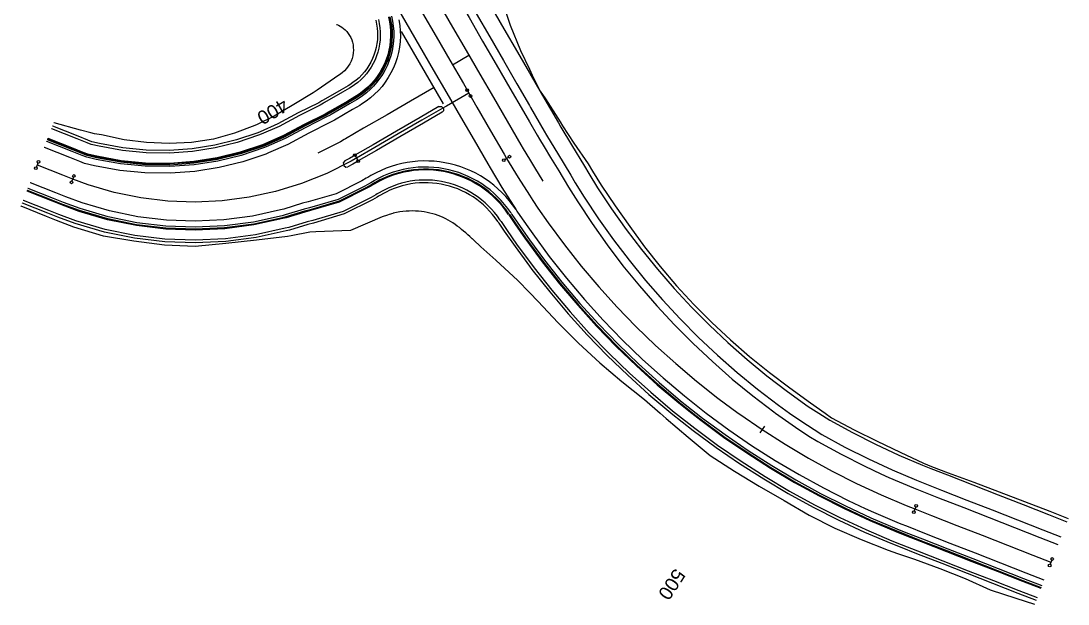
# Model space of a CAD drawing. Extents: x 385979 to 386199, y 802665 to 802910.
# Drawn here: x 386006.5 to 386199.1, y 802664.9 to 802772.1 of the extents above; entities that cross this region are included whole.
import ezdxf
from ezdxf.enums import TextEntityAlignment as Align

# ---------------------------------------------------------------- set-up
doc = ezdxf.new("R2010")
doc.units = 0
doc.layers.get('0').update_dxf_attribs({"linetype": 'CONTINUOUS'})
doc.styles.add('ARIAL', font='ARIAL.FON')

msp = doc.modelspace()

# ---------------------------------------------------------------- linework, layer by layer
at = {"color": 7}
for p, q in [((386084.2318, 802756.8539), (386076.4661, 802770.1526)), ((386085.8499, 802764.0331), (386088.883, 802765.7796))]:
    msp.add_line(p, q, dxfattribs=at)
at = {"color": 3}
for p, q in [((386089.2347, 802758.1932), (386088.4825, 802759.4909)), ((386143.2157, 802697.5965), (386142.3878, 802696.3457))]:
    msp.add_line(p, q, dxfattribs=at)
at = {"color": 1}
for p, q in [((386088.6681, 802759.1707), (386089.0491, 802758.5134)), ((386009.617, 802745.9562), (386009.337, 802745.2498)), ((386068.0239, 802747.2053), (386068.4049, 802746.548)), ((386096.1484, 802747.0225), (386095.491, 802746.6415)), ((386016.1506, 802743.3654), (386015.8706, 802742.6591)), ((386171.0465, 802682.7297), (386170.7695, 802682.0222)), ((386196.0512, 802672.9393), (386195.7742, 802672.2318))]:
    msp.add_line(p, q, dxfattribs=at)
at = {"color": 7, "linetype": 'CONTINUOUS'}
for points in [[(386065.0034, 802800), (386065.29, 802799.5055), (386067.7973, 802795.1796), (386070.3046, 802790.8537), (386072.8119, 802786.5278), (386075.3192, 802782.2019), (386077.8265, 802777.876), (386080.3338, 802773.5501), (386082.8411, 802769.2242), (386085.3484, 802764.8983), (386087.8557, 802760.5724), (386090.363, 802756.2465), (386092.8703, 802751.9206), (386095.3776, 802747.5947), (386095.8197, 802746.832), (386097.9336, 802743.2976), (386100, 802740.0695)], [(386073.0942, 802800), (386073.8535, 802798.6899), (386076.3608, 802794.364), (386078.8681, 802790.0381), (386081.3754, 802785.7122), (386083.8827, 802781.3862), (386086.39, 802777.0603), (386088.8974, 802772.7344), (386091.4047, 802768.4085), (386093.912, 802764.0826), (386096.4193, 802759.7567), (386098.9266, 802755.4308), (386100, 802753.5788)], [(386079.0929, 802800), (386080.8511, 802796.9665), (386083.3584, 802792.6406), (386085.8657, 802788.3147), (386088.373, 802783.9888), (386090.8803, 802779.6629), (386092.7907, 802774.991), (386095.298, 802770.6651), (386097.8053, 802766.3392), (386100, 802762.5526)], [(386093.2445, 802782.189), (386093.2979, 802781.0641), (386094.898, 802776.2125), (386096.4773, 802771.3487), (386098.3352, 802766.6464), (386100, 802763.2218)], [(386081.3561, 802778.766), (386083.3619, 802775.3052), (386085.8692, 802770.9793), (386088.3765, 802766.6534), (386090.8838, 802762.3275), (386093.3911, 802758.0016), (386095.8984, 802753.6757), (386098.4057, 802749.3498), (386098.8478, 802748.5871), (386100, 802746.6606)], [(386074.2467, 802777.0726), (386074.7984, 802776.1209), (386077.3057, 802771.795), (386079.813, 802767.4691), (386082.3203, 802763.1432), (386084.8276, 802758.8173), (386087.3349, 802754.4914), (386089.8422, 802750.1655), (386092.3495, 802745.8396), (386092.7916, 802745.0769), (386094.9547, 802741.46), (386097.5685, 802737.3692)], [(386074.6422, 802772.9564), (386074.8394, 802772.0579), (386074.9762, 802771.1483), (386075.0522, 802770.2316), (386075.067, 802769.3119), (386075.0204, 802768.3933), (386074.9128, 802767.4798), (386074.7445, 802766.5755), (386074.5164, 802765.6844), (386074.2294, 802764.8105), (386073.8848, 802763.9576), (386073.4842, 802763.1296), (386073.0293, 802762.3301), (386072.5221, 802761.5627), (386071.965, 802760.8308), (386071.3604, 802760.1377), (386070.7109, 802759.4863), (386070.0194, 802758.8797), (386069.2891, 802758.3205), (386068.5232, 802757.8111), (386068.1778, 802757.6045), (386066.8914, 802756.859), (386063.5532, 802754.9242), (386063.344, 802754.8036), (386062.7137, 802754.4482), (386058.8773, 802752.5262), (386055.0567, 802750.4707), (386051.5711, 802748.9394), (386051.1015, 802748.7562), (386046.9773, 802747.3681), (386042.7115, 802746.3227), (386038.3329, 802745.634), (386033.8713, 802745.3134), (386029.358, 802745.37), (386024.8252, 802745.8102), (386020.3056, 802746.6376), (386018.5876, 802747.0536), (386017.7366, 802747.3838), (386015.9105, 802748.108), (386011.2626, 802749.951), (386011.2094, 802749.9721)], [(386074.1674, 802772.8354), (386074.3575, 802771.9689), (386074.4895, 802771.0916), (386074.5628, 802770.2075), (386074.577, 802769.3204), (386074.5321, 802768.4344), (386074.4283, 802767.5533), (386074.266, 802766.6811), (386074.046, 802765.8217), (386073.7692, 802764.9788), (386073.4368, 802764.1562), (386073.0504, 802763.3576), (386072.6117, 802762.5865), (386072.1226, 802761.8464), (386071.5852, 802761.1405), (386071.002, 802760.4719), (386070.3756, 802759.8437), (386069.7087, 802759.2586), (386069.0043, 802758.7192), (386068.2655, 802758.2279), (386067.9275, 802758.0258), (386066.6457, 802757.283), (386063.3084, 802755.3486), (386063.1003, 802755.2287), (386062.4761, 802754.8767), (386058.6515, 802752.9611), (386054.843, 802750.9116), (386051.3908, 802749.395), (386050.9257, 802749.2136), (386046.8406, 802747.8387), (386042.615, 802746.8031), (386038.2771, 802746.1208), (386033.8567, 802745.8032), (386029.3847, 802745.8593), (386024.8929, 802746.2955), (386020.4134, 802747.1155), (386018.7441, 802747.5179), (386017.915, 802747.8402), (386016.0911, 802748.5635), (386011.4432, 802750.4065), (386011.3901, 802750.4276)], [(386074.0608, 802772.8083), (386074.2494, 802771.9489), (386074.3803, 802771.0789), (386074.453, 802770.202), (386074.4671, 802769.3223), (386074.4225, 802768.4436), (386074.3196, 802767.5698), (386074.1586, 802766.7048), (386073.9404, 802765.8525), (386073.6659, 802765.0166), (386073.3363, 802764.2008), (386072.9531, 802763.4088), (386072.518, 802762.6441), (386072.0329, 802761.91), (386071.5, 802761.21), (386070.9216, 802760.5469), (386070.3004, 802759.9239), (386069.639, 802759.3436), (386068.9404, 802758.8087), (386068.2077, 802758.3215), (386067.8713, 802758.1203), (386066.5906, 802757.3781), (386063.2534, 802755.4439), (386063.0456, 802755.3241), (386062.4227, 802754.9729), (386058.6008, 802753.0587), (386054.795, 802751.0106), (386051.3504, 802749.4973), (386050.8862, 802749.3163), (386046.8099, 802747.9443), (386042.5933, 802746.911), (386038.2646, 802746.2301), (386033.8534, 802745.9131), (386029.3907, 802745.9691), (386024.9082, 802746.4045), (386020.4377, 802747.2229), (386018.7793, 802747.6222), (386017.955, 802747.9427), (386016.1317, 802748.6657), (386011.4837, 802750.5087), (386011.4306, 802750.5298)], [(386076.0194, 802772.2759), (386076.1682, 802771.2873), (386076.2508, 802770.2909), (386076.2668, 802769.2912), (386076.2162, 802768.2926), (386076.0992, 802767.2997), (386075.9163, 802766.3168), (386075.6683, 802765.3482), (386075.3564, 802764.3983), (386074.9818, 802763.4713), (386074.5464, 802762.5713), (386074.0519, 802761.7023), (386073.5007, 802760.8681), (386072.8951, 802760.0726), (386072.2379, 802759.3191), (386071.5319, 802758.6112), (386070.7803, 802757.9518), (386069.9865, 802757.3439), (386069.154, 802756.7903), (386068.7909, 802756.573), (386067.4932, 802755.8208), (386064.1526, 802753.8846), (386063.9409, 802753.7625), (386063.2957, 802753.3987), (386059.4303, 802751.4613), (386055.5801, 802749.3908), (386052.0126, 802747.8235), (386051.532, 802747.6361), (386047.312, 802746.2158), (386042.948, 802745.1463), (386038.4694, 802744.4417), (386033.907, 802744.1139), (386029.2927, 802744.1718), (386024.6592, 802744.6217), (386020.0402, 802745.4673), (386018.2042, 802745.9165), (386017.3007, 802746.2658), (386015.4682, 802746.9925), (386010.8202, 802748.8355), (386010.7671, 802748.8566)], [(386071.7447, 802772.2185), (386071.8991, 802771.5147), (386072.0063, 802770.8022), (386072.0659, 802770.0841), (386072.0774, 802769.3637), (386072.0409, 802768.6441), (386071.9566, 802767.9285), (386071.8248, 802767.2201), (386071.6461, 802766.5221), (386071.4213, 802765.8375), (386071.1514, 802765.1695), (386070.8376, 802764.5208), (386070.4812, 802763.8946), (386070.084, 802763.2935), (386069.6475, 802762.7201), (386069.1739, 802762.1772), (386068.6651, 802761.6669), (386068.1235, 802761.1917), (386067.5514, 802760.7537), (386066.9511, 802760.3545), (386066.6504, 802760.175), (386065.3921, 802759.446), (386062.0595, 802757.5143), (386061.8569, 802757.3975), (386061.2635, 802757.063), (386057.4994, 802755.1798), (386053.753, 802753.1615), (386050.4711, 802751.7197), (386050.0288, 802751.5472), (386046.1432, 802750.2395), (386042.1223, 802749.2541), (386037.9925, 802748.6045), (386033.7823, 802748.3021), (386029.5209, 802748.3556), (386025.2387, 802748.7715), (386020.9636, 802749.5543), (386019.5425, 802749.887), (386018.8249, 802750.1688), (386017.0126, 802750.8874), (386012.3647, 802752.7305), (386012.3116, 802752.7515)], [(386064.5499, 802771.4523), (386064.5915, 802771.4356), (386064.8958, 802771.2998), (386065.2055, 802771.1353), (386065.5177, 802770.94), (386065.8273, 802770.7115), (386066.1298, 802770.4488), (386066.4203, 802770.1511), (386066.6941, 802769.8187), (386066.946, 802769.4525), (386067.1608, 802769.0548), (386067.33, 802768.6307), (386067.465, 802768.1827), (386067.562, 802767.7141), (386067.6179, 802767.2286), (386067.6298, 802766.7307), (386067.5954, 802766.2251), (386067.5131, 802765.7169), (386067.3817, 802765.2117), (386067.2006, 802764.715), (386066.97, 802764.2329), (386066.6909, 802763.7713), (386066.3649, 802763.3364), (386065.9943, 802762.9341), (386065.5807, 802762.5692), (386065.3347, 802762.3914), (386064.1478, 802761.5934), (386060.9888, 802759.371), (386060.8012, 802759.2389), (386060.2635, 802758.8655), (386056.6953, 802756.7284), (386053.0571, 802754.5998), (386049.938, 802753.0672), (386049.5161, 802752.8814), (386045.7936, 802751.4429), (386041.8951, 802750.384), (386037.8613, 802749.7497), (386033.7446, 802749.5675), (386029.5965, 802749.7413), (386025.4468, 802750.262), (386021.3144, 802751.1401), (386020.0343, 802751.3498), (386019.362, 802751.5332), (386017.4703, 802752.0415), (386012.6091, 802753.3468), (386012.5535, 802753.3617)], [(386100, 802763.2218), (386100.5271, 802762.1376), (386101.96, 802759.171), (386102.9318, 802757.7523), (386105.6292, 802753.5365), (386106.0951, 802752.7876), (386108.1965, 802749.6287), (386110.781, 802745.8264), (386111.591, 802744.5054), (386113.2247, 802741.9279), (386115.7916, 802738.1006), (386118.4411, 802734.3163), (386121.1825, 802730.5818), (386124.0592, 802726.9376), (386127.0692, 802723.3899), (386130.2375, 802719.9742), (386133.5373, 802716.6754), (386136.9627, 802713.4973), (386140.495, 802710.427), (386144.1388, 802707.4789), (386147.8823, 802704.6463), (386151.7114, 802701.9154), (386154.3665, 802700)], [(386100, 802762.5526), (386100.3126, 802762.0133), (386102.8199, 802757.6874), (386105.3272, 802753.3615), (386105.7693, 802752.5988), (386107.7211, 802749.3354), (386110.1266, 802745.392), (386110.9253, 802744.0525), (386112.5421, 802741.4411), (386115.0928, 802737.5663), (386117.7763, 802733.7721), (386120.5903, 802730.063), (386123.5319, 802726.4436), (386126.5982, 802722.9183), (386129.7864, 802719.4914), (386133.0931, 802716.167), (386136.5152, 802712.9493), (386140.0492, 802709.8422), (386143.6914, 802706.8497), (386147.4383, 802703.9756), (386151.2858, 802701.2234), (386153.2097, 802700)], [(386082.4767, 802759.882), (386078.1508, 802757.3747), (386073.8249, 802754.8674), (386069.499, 802752.3601), (386066.1584, 802750.4239), (386065.9304, 802750.2924), (386065.2354, 802749.9006), (386061.0722, 802747.8138)], [(386088.8586, 802758.8421), (386084.7268, 802756.4472), (386084.5327, 802756.3348), (386080.2068, 802753.8274), (386075.8809, 802751.3201), (386071.555, 802748.8128), (386068.2144, 802746.8766), (386067.9696, 802746.7355), (386067.2237, 802746.3149), (386062.7551, 802744.0751), (386058.1156, 802742.215), (386053.8996, 802740.8978), (386053.3373, 802740.7475), (386048.4534, 802739.6828), (386043.4979, 802739.0284), (386038.5051, 802738.7887), (386033.5097, 802738.9654), (386028.5463, 802739.5573), (386023.6494, 802740.5603), (386018.853, 802741.9674), (386016.0106, 802743.0123), (386014.1781, 802743.7389), (386009.5301, 802745.5819), (386009.477, 802745.603)], [(386083.3667, 802756.3524), (386079.9059, 802754.3466), (386075.58, 802751.8393), (386071.2541, 802749.332), (386067.9136, 802747.3958), (386067.6712, 802747.2561), (386066.9328, 802746.8397), (386066.063, 802746.3668)], [(386083.9684, 802755.3142), (386080.5077, 802753.3083), (386076.1818, 802750.801), (386071.8559, 802748.2937), (386068.5153, 802746.3575), (386068.2681, 802746.215), (386067.5147, 802745.7902), (386066.6274, 802745.3078)], [(386083.3671, 802756.3515), (386083.8522, 802756.3753), (386084.196, 802756.0323), (386084.1733, 802755.5472), (386083.9678, 802755.3151)], [(386100, 802753.5788), (386101.4339, 802751.1049), (386101.8759, 802750.3422), (386102.7048, 802748.9336), (386103.8912, 802746.9728), (386105.417, 802744.5538), (386106.0239, 802743.5119), (386106.3776, 802742.9031), (386107.2044, 802741.5216), (386108.8781, 802738.8286), (386111.5179, 802734.8331), (386114.2945, 802730.9213), (386117.2054, 802727.0978), (386120.2477, 802723.3672), (386123.4184, 802719.7342), (386126.7144, 802716.203), (386130.1325, 802712.7781), (386133.6692, 802709.4636), (386137.3209, 802706.2636), (386141.0839, 802703.1822), (386144.9544, 802700.2232), (386145.2675, 802700)], [(386097.556, 802737.3881), (386097.4946, 802737.4804), (386096.9179, 802738.2973), (386096.3011, 802739.0842), (386095.6457, 802739.8394), (386094.9534, 802740.5609), (386094.2259, 802741.2468), (386093.465, 802741.8956), (386092.6727, 802742.5055), (386091.8509, 802743.0751), (386091.0016, 802743.6028), (386090.127, 802744.0875), (386089.2293, 802744.5278), (386088.3107, 802744.9227), (386087.3735, 802745.2713), (386086.4201, 802745.5725), (386085.4528, 802745.8257), (386084.474, 802746.0303), (386083.4863, 802746.1856), (386082.492, 802746.2915), (386081.4937, 802746.3475), (386080.4938, 802746.3535), (386079.4948, 802746.3095), (386078.4994, 802746.2157), (386077.5098, 802746.0722), (386076.5287, 802745.8795), (386075.5584, 802745.638), (386074.6014, 802745.3483), (386073.6601, 802745.0111), (386072.7368, 802744.6272), (386071.8338, 802744.1978), (386070.9534, 802743.7237), (386070.864, 802743.6723), (386070.2704, 802743.3294), (386070.0089, 802743.1786), (386069.212, 802742.7293), (386064.438, 802740.3364), (386059.3149, 802738.8206), (386058.2808, 802738.5706), (386054.8197, 802737.5209), (386054.2245, 802737.3618), (386049.0558, 802736.235), (386043.8112, 802735.5424), (386038.5272, 802735.2887), (386033.2403, 802735.4758), (386027.9874, 802736.1022), (386022.8049, 802737.1637), (386017.7287, 802738.6529), (386014.7205, 802739.7587), (386012.888, 802740.4854), (386008.24, 802742.3284), (386008.1869, 802742.3494)], [(386066.063, 802746.3668), (386065.7635, 802745.9845), (386065.8451, 802745.5057), (386066.2544, 802745.2442), (386066.6274, 802745.3078)], [(386100, 802746.6606), (386100.9124, 802745.1352), (386102.4755, 802742.657)], [(386096.1797, 802736.478), (386096.1233, 802736.5628), (386095.5942, 802737.3122), (386095.0283, 802738.0343), (386094.427, 802738.7271), (386093.7918, 802739.3891), (386093.1243, 802740.0184), (386092.4262, 802740.6137), (386091.6992, 802741.1733), (386090.9452, 802741.6958), (386090.166, 802742.18), (386089.3636, 802742.6247), (386088.5399, 802743.0287), (386087.6971, 802743.3911), (386086.8372, 802743.7108), (386085.9624, 802743.9872), (386085.0749, 802744.2195), (386084.1769, 802744.4072), (386083.2707, 802744.5498), (386082.3584, 802744.6469), (386081.4425, 802744.6983), (386080.5251, 802744.7038), (386079.6086, 802744.6635), (386078.6952, 802744.5774), (386077.7873, 802744.4457), (386076.8871, 802744.2689), (386075.9969, 802744.0473), (386075.1188, 802743.7815), (386074.2551, 802743.4721), (386073.408, 802743.12), (386072.5795, 802742.7259), (386071.7718, 802742.2909), (386071.6865, 802742.2419), (386071.0949, 802741.9001), (386070.8296, 802741.7472), (386070.0122, 802741.2863), (386065.0442, 802738.8018), (386059.7159, 802737.2201), (386058.6893, 802736.972), (386055.2535, 802735.9289), (386054.6428, 802735.7657), (386049.3398, 802734.6097), (386043.9589, 802733.899), (386038.5376, 802733.6388), (386033.1134, 802733.8307), (386027.7239, 802734.4734), (386022.4067, 802735.5625), (386017.1986, 802737.0904), (386014.1271, 802738.2191), (386012.2798, 802738.9515), (386007.6318, 802740.7946), (386007.5787, 802740.8156)], [(386096.3006, 802736.558), (386096.2438, 802736.6434), (386095.7105, 802737.3988), (386095.1401, 802738.1265), (386094.5341, 802738.8249), (386093.8939, 802739.492), (386093.2211, 802740.1264), (386092.5175, 802740.7263), (386091.7848, 802741.2903), (386091.0248, 802741.817), (386090.2394, 802742.3051), (386089.4307, 802742.7533), (386088.6005, 802743.1605), (386087.751, 802743.5257), (386086.8844, 802743.848), (386086.0027, 802744.1265), (386085.1081, 802744.3607), (386084.203, 802744.5499), (386083.2896, 802744.6935), (386082.3702, 802744.7914), (386081.447, 802744.8432), (386080.5223, 802744.8488), (386079.5986, 802744.8081), (386078.678, 802744.7213), (386077.7629, 802744.5887), (386076.8556, 802744.4105), (386075.9583, 802744.1871), (386075.0733, 802743.9192), (386074.2028, 802743.6073), (386073.349, 802743.2524), (386072.514, 802742.8552), (386071.6999, 802742.4168), (386071.6142, 802742.3676), (386071.0224, 802742.0257), (386070.7575, 802741.873), (386069.9419, 802741.4131), (386064.9909, 802738.9366), (386059.6807, 802737.3607), (386058.6534, 802737.1125), (386055.2153, 802736.0688), (386054.6061, 802735.906), (386049.3148, 802734.7525), (386043.9459, 802734.0435), (386038.5366, 802733.7838), (386033.1245, 802733.9752), (386027.7471, 802734.6165), (386022.4417, 802735.7032), (386017.2452, 802737.2277), (386014.1792, 802738.3544), (386012.3332, 802739.0863), (386007.6853, 802740.9294), (386007.6321, 802740.9504)], [(386096.6218, 802736.7704), (386096.5638, 802736.8575), (386096.0194, 802737.6286), (386095.4371, 802738.3715), (386094.8184, 802739.0844), (386094.1649, 802739.7655), (386093.4781, 802740.413), (386092.7599, 802741.0254), (386092.0119, 802741.6012), (386091.2361, 802742.1388), (386090.4344, 802742.6371), (386089.6088, 802743.0946), (386088.7613, 802743.5103), (386087.8942, 802743.8831), (386087.0095, 802744.2121), (386086.1094, 802744.4964), (386085.1963, 802744.7355), (386084.2724, 802744.9286), (386083.3399, 802745.0752), (386082.4013, 802745.1751), (386081.4589, 802745.228), (386080.515, 802745.2337), (386079.572, 802745.1922), (386078.6323, 802745.1036), (386077.6982, 802744.9682), (386076.772, 802744.7863), (386075.856, 802744.5582), (386074.9526, 802744.2847), (386074.064, 802743.9664), (386073.1924, 802743.6041), (386072.34, 802743.1987), (386071.5089, 802742.7512), (386071.4223, 802742.7014), (386070.83, 802742.3592), (386070.566, 802742.207), (386069.7552, 802741.7498), (386064.8495, 802739.2947), (386059.5871, 802737.7342), (386058.5581, 802737.4855), (386055.1141, 802736.4403), (386054.5085, 802736.2784), (386049.2486, 802735.1318), (386043.9115, 802734.4269), (386038.5342, 802734.1688), (386033.1541, 802734.3591), (386027.8086, 802734.9966), (386022.5346, 802736.0768), (386017.3689, 802737.5923), (386014.3177, 802738.7137), (386012.4751, 802739.4442), (386007.8272, 802741.2872), (386007.7741, 802741.3083)], [(386094.2194, 802735.1819), (386094.1703, 802735.2558), (386093.7089, 802735.9092), (386093.2155, 802736.5388), (386092.6912, 802737.1429), (386092.1373, 802737.7201), (386091.5554, 802738.2689), (386090.9467, 802738.7879), (386090.3128, 802739.2758), (386089.6553, 802739.7315), (386088.9759, 802740.1537), (386088.2762, 802740.5414), (386087.5581, 802740.8937), (386086.8232, 802741.2096), (386086.0734, 802741.4884), (386085.3107, 802741.7294), (386084.5368, 802741.932), (386083.7538, 802742.0956), (386082.9636, 802742.2199), (386082.1682, 802742.3046), (386081.3696, 802742.3494), (386080.5697, 802742.3542), (386079.7705, 802742.319), (386078.9741, 802742.244), (386078.1825, 802742.1292), (386077.3976, 802741.975), (386076.6213, 802741.7818), (386075.8557, 802741.55), (386075.1027, 802741.2803), (386074.364, 802740.9732), (386073.6417, 802740.6296), (386072.9373, 802740.2503), (386072.858, 802740.2048), (386072.269, 802739.8645), (386071.9984, 802739.7085), (386071.1517, 802739.2311), (386065.9075, 802736.6161), (386060.2867, 802734.9404), (386059.2712, 802734.6952), (386055.8716, 802733.6617), (386055.2386, 802733.4925), (386049.7442, 802732.2947), (386044.1693, 802731.5585), (386038.5524, 802731.2888), (386032.9325, 802731.4876), (386027.3487, 802732.1535), (386021.8397, 802733.2819), (386016.4437, 802734.8649), (386013.2819, 802736.0264), (386011.4136, 802736.767), (386006.7656, 802738.61), (386006.7125, 802738.6311)], [(386100, 802740.0695), (386100.6291, 802739.0867), (386101.5688, 802737.6883), (386103.4635, 802734.968), (386106.4336, 802730.946), (386109.536, 802727.0252), (386112.7674, 802723.21), (386116.1242, 802719.5047), (386119.6026, 802715.9132), (386123.1988, 802712.4397), (386126.9087, 802709.0879), (386130.7282, 802705.8617), (386134.6532, 802702.7645), (386138.4075, 802700)], [(386089.4686, 802732.0406), (386089.4282, 802732.0823), (386089.0585, 802732.4485), (386088.6799, 802732.7972), (386088.2929, 802733.1288), (386087.9093, 802733.455), (386087.5308, 802733.781), (386087.1419, 802734.0927), (386086.7472, 802734.396), (386086.3465, 802734.6924), (386085.9338, 802734.9738), (386085.5093, 802735.2399), (386085.0733, 802735.4904), (386084.626, 802735.7249), (386084.1676, 802735.9431), (386083.6985, 802736.1446), (386083.2188, 802736.3289), (386082.7289, 802736.4957), (386082.2289, 802736.6445), (386081.7192, 802736.7747), (386081.2, 802736.8858), (386080.6717, 802736.9773), (386080.1346, 802737.0485), (386079.5889, 802737.1009), (386079.0327, 802737.1453), (386078.4681, 802737.1647), (386077.8989, 802737.147), (386077.3218, 802737.1106), (386076.7362, 802737.0559), (386076.1448, 802736.9745), (386075.5489, 802736.8655), (386074.9488, 802736.7278), (386074.8712, 802736.7046), (386074.2131, 802736.4941), (386073.8994, 802736.393), (386072.9004, 802736.0769), (386067.1011, 802733.5943), (386060.6961, 802733.3023), (386059.6339, 802733.2756), (386056.1587, 802732.6099), (386055.5006, 802732.4928), (386049.8351, 802731.7747), (386044.2006, 802731.2104), (386038.5566, 802730.6132), (386032.8856, 802730.8803), (386027.2657, 802731.6406), (386021.6451, 802732.4994), (386016.2096, 802734.175), (386013.0451, 802735.4121), (386011.1776, 802736.1716), (386006.5456, 802738.0552), (386006.4926, 802738.0767)], [(386096.1923, 802736.459), (386096.3385, 802736.2383), (386097.3105, 802734.7919), (386099.2702, 802731.9781), (386100, 802730.9899)], [(386096.3132, 802736.539), (386096.4593, 802736.3185), (386097.4304, 802734.8734), (386099.3883, 802732.0623), (386100, 802731.234)], [(386096.6343, 802736.7514), (386096.7801, 802736.5314), (386097.7488, 802735.09), (386099.7018, 802732.2858), (386100, 802731.882)], [(386097.556, 802737.3881), (386097.7132, 802737.1509), (386098.6748, 802735.7199), (386100, 802733.8172)], [(386094.2193, 802735.1818), (386094.2322, 802735.1625), (386094.3807, 802734.9385), (386095.3674, 802733.4702), (386097.3568, 802730.6138), (386100, 802727.0345)], [(386089.502, 802732.0728), (386089.6914, 802731.8253), (386091.0864, 802730.5583), (386093.8573, 802728.1186), (386097.8803, 802724.4067), (386100, 802722.1926)], [(386100, 802733.8172), (386100.6137, 802732.936), (386103.6531, 802728.8202), (386106.8279, 802724.808), (386110.1348, 802720.9037), (386113.5699, 802717.1119), (386117.1294, 802713.4367), (386120.8095, 802709.8821), (386124.606, 802706.4521), (386128.5146, 802703.1506), (386132.5073, 802700)], [(386100, 802731.882), (386102.7633, 802728.1399), (386105.9614, 802724.0984), (386109.2923, 802720.1657), (386112.7525, 802716.3462), (386116.338, 802712.6442), (386120.0449, 802709.0637), (386123.8691, 802705.6087), (386127.8063, 802702.2831), (386130.6996, 802700)], [(386100, 802731.234), (386102.4575, 802727.9061), (386105.6635, 802723.8545), (386109.0027, 802719.912), (386112.4715, 802716.083), (386116.0659, 802712.3718), (386119.7821, 802708.7823), (386123.6158, 802705.3187), (386127.5628, 802701.9849), (386130.0781, 802700)], [(386100, 802730.9899), (386102.3423, 802727.818), (386105.5513, 802723.7627), (386108.8936, 802719.8165), (386112.3657, 802715.9839), (386115.9635, 802712.2692), (386119.6831, 802708.6764), (386123.5204, 802705.2095), (386127.4711, 802701.8725), (386129.8441, 802700)], [(386100, 802727.0345), (386100.4754, 802726.3907), (386103.733, 802722.2739), (386107.126, 802718.268), (386110.6506, 802714.3773), (386114.3029, 802710.6063), (386118.0789, 802706.9591), (386121.9743, 802703.4398), (386125.9848, 802700.0522), (386126.051, 802700)], [(386100, 802722.1926), (386101.5967, 802720.5248), (386105.2514, 802716.6258), (386109.0309, 802712.8601), (386112.958, 802709.2596), (386117.0227, 802705.8286), (386121.16, 802702.5077), (386124.0246, 802700)], [(386124.0246, 802700), (386125.1429, 802699.0211), (386129.1741, 802695.5778), (386133.2553, 802692.1711), (386137.7405, 802689.325), (386142.2522, 802686.535), (386146.8775, 802683.9424), (386151.4517, 802681.2583), (386156.1813, 802678.8578), (386161.0391, 802676.7296), (386165.9838, 802674.8213), (386167.7046, 802674.1946), (386170.8118, 802673.1585), (386175.5004, 802671.4191), (386180.1432, 802669.5629), (386184.7172, 802667.5309), (386189.4847, 802665.9933), (386192.8984, 802664.8872)], [(386126.051, 802700), (386130.106, 802696.8002), (386134.3333, 802693.6874), (386138.662, 802690.7171), (386143.0873, 802687.8928), (386147.6042, 802685.2175), (386152.2078, 802682.6942), (386156.893, 802680.3258), (386161.6544, 802678.1148), (386166.4869, 802676.0638), (386168.1735, 802675.3922), (386171.2194, 802674.1996), (386175.8753, 802672.3766), (386180.5311, 802670.5537), (386185.1869, 802668.7307), (386189.8428, 802666.9077), (386193.1782, 802665.6018)], [(386129.8441, 802700), (386131.5308, 802698.669), (386135.695, 802695.6026), (386139.9591, 802692.6767), (386144.3184, 802689.8945), (386148.7679, 802687.2591), (386153.3028, 802684.7735), (386157.9181, 802682.4404), (386162.6085, 802680.2625), (386167.3689, 802678.242), (386169.0303, 802677.5804), (386172.0762, 802676.3878), (386176.732, 802674.5649), (386181.3879, 802672.7419), (386186.0437, 802670.9189), (386190.6996, 802669.096), (386194.035, 802667.79)], [(386130.0781, 802700), (386131.6187, 802698.7844), (386135.779, 802695.7208), (386140.0392, 802692.7976), (386144.3943, 802690.018), (386148.8397, 802687.3851), (386153.3704, 802684.9018), (386157.9813, 802682.5709), (386162.6674, 802680.395), (386167.4233, 802678.3764), (386169.0832, 802677.7154), (386172.1291, 802676.5228), (386176.7849, 802674.6999), (386181.4408, 802672.8769), (386186.0966, 802671.054), (386190.7524, 802669.231), (386194.0879, 802667.925)], [(386130.6996, 802700), (386131.8521, 802699.0905), (386136.0021, 802696.0346), (386140.2517, 802693.1187), (386144.596, 802690.346), (386149.0304, 802687.7196), (386153.5498, 802685.2425), (386158.1493, 802682.9174), (386162.8237, 802680.7468), (386167.5678, 802678.7333), (386169.2236, 802678.0739), (386172.2694, 802676.8813), (386176.9253, 802675.0584), (386181.5811, 802673.2354), (386186.237, 802671.4125), (386190.8928, 802669.5895), (386194.2282, 802668.2835)], [(386132.5073, 802700), (386132.5312, 802699.9812), (386136.6511, 802696.9474), (386140.8699, 802694.0526), (386145.1828, 802691.3), (386149.585, 802688.6926), (386154.0717, 802686.2335), (386158.6378, 802683.9252), (386161.7372, 802682.4652), (386163.2784, 802681.7704), (386167.9881, 802679.7714), (386169.6319, 802679.1168), (386172.6778, 802677.9242), (386177.3336, 802676.1013), (386181.9895, 802674.2783), (386186.6453, 802672.4554), (386191.3011, 802670.6324), (386194.6366, 802669.3264)], [(386138.4075, 802700), (386138.6792, 802699.7999), (386142.8018, 802696.9711), (386147.0163, 802694.2813), (386151.3182, 802691.7334), (386155.7025, 802689.3303), (386160.1646, 802687.0746), (386164.6993, 802684.9689), (386169.3017, 802683.0156), (386170.908, 802682.3759), (386173.9539, 802681.1833), (386178.6097, 802679.3604), (386183.2655, 802677.5374), (386187.9214, 802675.7145), (386192.5772, 802673.8915), (386195.9127, 802672.5855)], [(386145.2675, 802700), (386148.9284, 802697.3903), (386151.3608, 802695.7527), (386153.0513, 802694.7741), (386157.3334, 802692.4271), (386161.6913, 802690.2241), (386164.6494, 802688.8307), (386166.1202, 802688.1675), (386170.6152, 802686.2597), (386170.6288, 802686.2542), (386172.1841, 802685.635), (386175.2299, 802684.4424), (386179.8858, 802682.6195), (386184.5416, 802680.7965), (386189.1974, 802678.9735), (386193.8533, 802677.1506), (386197.1887, 802675.8446)], [(386153.2097, 802700), (386155.2797, 802698.6837), (386159.4302, 802696.4087), (386163.6543, 802694.2734), (386167.9472, 802692.28), (386172.3041, 802690.4308), (386173.8247, 802689.8253), (386176.8706, 802688.6327), (386181.5264, 802686.8097), (386186.1823, 802684.9868), (386190.8381, 802683.1638), (386195.4939, 802681.3408), (386198.8294, 802680.0349)], [(386154.3665, 802700), (386155.5453, 802699.1496), (386159.7026, 802696.926), (386163.9375, 802694.8577), (386168.1816, 802692.8077), (386172.4611, 802690.8185), (386173.9741, 802690.2067), (386177.03, 802689.0398), (386181.7121, 802687.2839), (386186.394, 802685.5274), (386191.0695, 802683.7547), (386195.7326, 802681.9503), (386199.064, 802680.6342)]]:
    msp.add_lwpolyline(points, dxfattribs=at)
at = {"color": 3, "linetype": 'CONTINUOUS'}
for points in [[(386065.0034, 802800), (386065.29, 802799.5055), (386067.7973, 802795.1796), (386070.3046, 802790.8537), (386072.8119, 802786.5278), (386075.3192, 802782.2019), (386077.8265, 802777.876), (386080.3338, 802773.5501), (386082.8411, 802769.2242), (386085.3484, 802764.8983), (386087.8557, 802760.5724), (386090.363, 802756.2465), (386092.8703, 802751.9206), (386095.3776, 802747.5947), (386095.8197, 802746.832), (386097.9336, 802743.2976), (386100, 802740.0695)], [(386088.8586, 802758.8421), (386084.7268, 802756.4472), (386084.5327, 802756.3348), (386080.2068, 802753.8274), (386075.8809, 802751.3201), (386071.555, 802748.8128), (386068.2144, 802746.8766), (386067.9696, 802746.7355), (386067.2237, 802746.3149), (386062.7551, 802744.0751), (386058.1156, 802742.215), (386053.8996, 802740.8978), (386053.3373, 802740.7475), (386048.4534, 802739.6828), (386043.4979, 802739.0284), (386038.5051, 802738.7887), (386033.5097, 802738.9654), (386028.5463, 802739.5573), (386023.6494, 802740.5603), (386018.853, 802741.9674), (386016.0106, 802743.0123), (386014.1781, 802743.7389), (386009.5301, 802745.5819), (386009.477, 802745.603)], [(386100, 802740.0695), (386100.6291, 802739.0867), (386101.5688, 802737.6883), (386103.4635, 802734.968), (386106.4336, 802730.946), (386109.536, 802727.0252), (386112.7674, 802723.21), (386116.1242, 802719.5047), (386119.6026, 802715.9132), (386123.1988, 802712.4397), (386126.9087, 802709.0879), (386130.7282, 802705.8617), (386134.6532, 802702.7645), (386138.4075, 802700)], [(386138.4075, 802700), (386138.6792, 802699.7999), (386142.8018, 802696.9711), (386147.0163, 802694.2813), (386151.3182, 802691.7334), (386155.7025, 802689.3303), (386160.1646, 802687.0746), (386164.6993, 802684.9689), (386169.3017, 802683.0156), (386170.908, 802682.3759), (386173.9539, 802681.1833), (386178.6097, 802679.3604), (386183.2655, 802677.5374), (386187.9214, 802675.7145), (386192.5772, 802673.8915), (386195.9127, 802672.5855)]]:
    msp.add_lwpolyline(points, dxfattribs=at)
at = {"color": 2, "linetype": 'CONTINUOUS'}
for points in [[(386074.8279, 802800), (386075.1513, 802799.4421), (386077.6586, 802795.1161), (386080.1659, 802790.7902), (386082.6732, 802786.4643), (386085.1805, 802782.1384), (386087.6878, 802777.8125), (386087.7129, 802777.7693), (386090.1951, 802773.4866), (386092.7024, 802769.1607), (386095.2097, 802764.8348), (386097.717, 802760.5089), (386100, 802756.5701)], [(386074.3515, 802772.8823), (386074.5444, 802772.0034), (386074.6783, 802771.1136), (386074.7526, 802770.2168), (386074.767, 802769.3171), (386074.7215, 802768.4184), (386074.6162, 802767.5248), (386074.4515, 802766.6401), (386074.2284, 802765.7684), (386073.9476, 802764.9135), (386073.6105, 802764.0792), (386073.2186, 802763.2692), (386072.7736, 802762.4871), (386072.2775, 802761.7364), (386071.7325, 802761.0204), (386071.141, 802760.3423), (386070.5056, 802759.7051), (386069.8292, 802759.1117), (386069.1148, 802758.5646), (386068.3654, 802758.0663), (386068.0246, 802757.8624), (386066.741, 802757.1186), (386063.4033, 802755.184), (386063.1948, 802755.0638), (386062.5682, 802754.7105), (386058.739, 802752.7925), (386054.9258, 802750.7406), (386051.4607, 802749.2183), (386050.9939, 802749.0363), (386046.8936, 802747.6562), (386042.6524, 802746.6168), (386038.2987, 802745.932), (386033.8624, 802745.6132), (386029.3744, 802745.6696), (386024.8667, 802746.1073), (386020.3716, 802746.9302), (386018.6834, 802747.3379), (386017.8458, 802747.6633), (386016.0211, 802748.3869), (386011.3731, 802750.2299), (386011.32, 802750.2509)], [(386100, 802756.5701), (386100.2243, 802756.183), (386102.7316, 802751.8571), (386103.1737, 802751.0944), (386103.9971, 802749.7025), (386105.1678, 802747.7603), (386107.6273, 802743.7327), (386108.4447, 802742.3653), (386110.0994, 802739.6995), (386112.7095, 802735.7442), (386115.4551, 802731.8715), (386118.3337, 802728.0862), (386121.3424, 802724.3927), (386124.4783, 802720.7956), (386127.7384, 802717.2991), (386131.1194, 802713.9077), (386134.6178, 802710.6255), (386138.2303, 802707.4565), (386141.9531, 802704.4047), (386145.7824, 802701.474), (386147.8478, 802700)], [(386096.3048, 802736.5608), (386096.248, 802736.6462), (386095.7145, 802737.4018), (386095.144, 802738.1297), (386094.5377, 802738.8282), (386093.8974, 802739.4956), (386093.2244, 802740.1301), (386092.5206, 802740.7302), (386091.7877, 802741.2944), (386091.0275, 802741.8212), (386090.242, 802742.3094), (386089.433, 802742.7577), (386088.6026, 802743.165), (386087.7529, 802743.5303), (386086.886, 802743.8527), (386086.004, 802744.1313), (386085.1093, 802744.3656), (386084.2039, 802744.5548), (386083.2903, 802744.6985), (386082.3706, 802744.7964), (386081.4471, 802744.8482), (386080.5222, 802744.8538), (386079.5982, 802744.8131), (386078.6774, 802744.7263), (386077.7621, 802744.5936), (386076.8545, 802744.4153), (386075.957, 802744.1919), (386075.0718, 802743.9239), (386074.201, 802743.612), (386073.347, 802743.257), (386072.5118, 802742.8597), (386071.6974, 802742.4212), (386071.6118, 802742.372), (386071.0199, 802742.0301), (386070.755, 802741.8774), (386069.9394, 802741.4175), (386064.9891, 802738.9413), (386059.6795, 802737.3656), (386058.6522, 802737.1174), (386055.214, 802736.0736), (386054.6048, 802735.9108), (386049.314, 802734.7574), (386043.9455, 802734.0484), (386038.5366, 802733.7888), (386033.1249, 802733.9802), (386027.7479, 802734.6215), (386022.4429, 802735.708), (386017.2468, 802737.2324), (386014.181, 802738.3591), (386012.3351, 802739.091), (386007.6871, 802740.934), (386007.634, 802740.9551)], [(386096.3048, 802736.5608), (386096.3174, 802736.5417), (386096.4635, 802736.3212), (386097.4345, 802734.8762), (386099.3924, 802732.0652), (386100, 802731.2424)], [(386100, 802731.2424), (386102.4615, 802727.9091), (386105.6673, 802723.8577), (386109.0065, 802719.9153), (386112.4751, 802716.0864), (386116.0695, 802712.3753), (386119.7855, 802708.786), (386123.6191, 802705.3225), (386127.5659, 802701.9887), (386130.0862, 802700)], [(386130.0862, 802700), (386131.6217, 802698.7883), (386135.7819, 802695.7249), (386140.0419, 802692.8018), (386144.397, 802690.0223), (386148.8422, 802687.3895), (386153.3727, 802684.9063), (386157.9835, 802682.5754), (386162.6694, 802680.3995), (386167.4252, 802678.381), (386169.085, 802677.7201), (386172.1309, 802676.5275), (386176.7867, 802674.7045), (386181.4426, 802672.8816), (386186.0984, 802671.0586), (386190.7542, 802669.2357), (386194.0897, 802667.9297)], [(386147.8478, 802700), (386149.7142, 802698.668), (386153.7941, 802696.0773), (386158.0324, 802693.7543), (386162.3456, 802691.5738), (386166.7292, 802689.5384), (386171.1782, 802687.6501), (386171.1916, 802687.6446), (386172.7309, 802687.0318), (386175.7768, 802685.8392), (386180.4327, 802684.0162), (386185.0885, 802682.1933), (386189.7443, 802680.3703), (386194.4002, 802678.5473), (386197.7356, 802677.2414)]]:
    msp.add_lwpolyline(points, dxfattribs=at)
at = {"color": 1, "linetype": 'CONTINUOUS'}
for points in [[(386074.0608, 802772.8083), (386074.2494, 802771.9489), (386074.3803, 802771.0789), (386074.453, 802770.202), (386074.4671, 802769.3223), (386074.4225, 802768.4436), (386074.3196, 802767.5698), (386074.1586, 802766.7048), (386073.9404, 802765.8525), (386073.6659, 802765.0166), (386073.3363, 802764.2008), (386072.9531, 802763.4088), (386072.518, 802762.6441), (386072.0329, 802761.91), (386071.5, 802761.21), (386070.9216, 802760.5469), (386070.3004, 802759.9239), (386069.639, 802759.3436), (386068.9404, 802758.8087), (386068.2077, 802758.3215), (386067.8713, 802758.1203), (386066.5906, 802757.3781), (386063.2534, 802755.4439), (386063.0456, 802755.3241), (386062.4227, 802754.9729), (386058.6008, 802753.0587), (386054.795, 802751.0106), (386051.3504, 802749.4973), (386050.8862, 802749.3163), (386046.8099, 802747.9443), (386042.5933, 802746.911), (386038.2646, 802746.2301), (386033.8534, 802745.9131), (386029.3907, 802745.9691), (386024.9082, 802746.4045), (386020.4377, 802747.2229), (386018.7793, 802747.6222), (386017.955, 802747.9427), (386016.1317, 802748.6657), (386011.4837, 802750.5087), (386011.4306, 802750.5298)], [(386072.2292, 802772.3419), (386072.3908, 802771.6055), (386072.503, 802770.8601), (386072.5653, 802770.1088), (386072.5773, 802769.355), (386072.5392, 802768.6021), (386072.451, 802767.8534), (386072.3131, 802767.1123), (386072.1261, 802766.382), (386071.8909, 802765.6658), (386071.6085, 802764.9668), (386071.2801, 802764.2882), (386070.9073, 802763.633), (386070.4917, 802763.004), (386070.0351, 802762.4042), (386069.5395, 802761.8361), (386069.0072, 802761.3023), (386068.4406, 802760.8051), (386067.842, 802760.3468), (386067.214, 802759.9292), (386066.9058, 802759.7451), (386065.6429, 802759.0134), (386062.3093, 802757.0812), (386062.1055, 802756.9638), (386061.5061, 802756.6257), (386057.7298, 802754.7361), (386053.971, 802752.7115), (386050.6551, 802751.2548), (386050.2082, 802751.0805), (386046.2827, 802749.7593), (386042.2208, 802748.7639), (386038.0494, 802748.1078), (386033.7972, 802747.8023), (386029.4936, 802747.8563), (386025.1695, 802748.2763), (386020.8536, 802749.0665), (386019.3829, 802749.4132), (386018.6429, 802749.7031), (386016.8283, 802750.4226), (386012.1804, 802752.2657), (386012.1273, 802752.2867)], [(386096.1797, 802736.478), (386096.1233, 802736.5628), (386095.5942, 802737.3122), (386095.0283, 802738.0343), (386094.427, 802738.7271), (386093.7918, 802739.3891), (386093.1243, 802740.0184), (386092.4262, 802740.6137), (386091.6992, 802741.1733), (386090.9452, 802741.6958), (386090.166, 802742.18), (386089.3636, 802742.6247), (386088.5399, 802743.0287), (386087.6971, 802743.3911), (386086.8372, 802743.7108), (386085.9624, 802743.9872), (386085.0749, 802744.2195), (386084.1769, 802744.4072), (386083.2707, 802744.5498), (386082.3584, 802744.6469), (386081.4425, 802744.6983), (386080.5251, 802744.7038), (386079.6086, 802744.6635), (386078.6952, 802744.5774), (386077.7873, 802744.4457), (386076.8871, 802744.2689), (386075.9969, 802744.0473), (386075.1188, 802743.7815), (386074.2551, 802743.4721), (386073.408, 802743.12), (386072.5795, 802742.7259), (386071.7718, 802742.2909), (386071.6865, 802742.2419), (386071.0949, 802741.9001), (386070.8296, 802741.7472), (386070.0122, 802741.2863), (386065.0442, 802738.8018), (386059.7159, 802737.2201), (386058.6893, 802736.972), (386055.2535, 802735.9289), (386054.6428, 802735.7657), (386049.3398, 802734.6097), (386043.9589, 802733.899), (386038.5376, 802733.6388), (386033.1134, 802733.8307), (386027.7239, 802734.4734), (386022.4067, 802735.5625), (386017.1986, 802737.0904), (386014.1271, 802738.2191), (386012.2798, 802738.9515), (386007.6318, 802740.7946), (386007.5787, 802740.8156)], [(386094.6365, 802735.4577), (386094.5858, 802735.5339), (386094.11, 802736.2077), (386093.6012, 802736.857), (386093.0605, 802737.48), (386092.4893, 802738.0752), (386091.8892, 802738.6411), (386091.2615, 802739.1764), (386090.6078, 802739.6795), (386089.9298, 802740.1494), (386089.2291, 802740.5848), (386088.5076, 802740.9847), (386087.767, 802741.3479), (386087.0091, 802741.6737), (386086.2359, 802741.9613), (386085.4494, 802742.2098), (386084.6513, 802742.4187), (386083.8439, 802742.5875), (386083.029, 802742.7156), (386082.2087, 802742.8029), (386081.3851, 802742.8491), (386080.5602, 802742.8541), (386079.7361, 802742.8179), (386078.9148, 802742.7405), (386078.0984, 802742.6221), (386077.289, 802742.4631), (386076.4885, 802742.2638), (386075.6989, 802742.0248), (386074.9224, 802741.7466), (386074.1606, 802741.43), (386073.4157, 802741.0756), (386072.6893, 802740.6845), (386072.6088, 802740.6382), (386072.0192, 802740.2976), (386071.7497, 802740.1423), (386070.9093, 802739.6684), (386065.7238, 802737.0811), (386060.1652, 802735.4255), (386059.1474, 802735.1796), (386055.7401, 802734.1441), (386055.1118, 802733.9761), (386049.6582, 802732.7873), (386044.1245, 802732.0565), (386038.5492, 802731.7888), (386032.971, 802731.9861), (386027.4285, 802732.6471), (386021.9604, 802733.7671), (386016.6043, 802735.3384), (386013.4617, 802736.4929), (386011.5979, 802737.2318), (386006.9499, 802739.0748), (386006.8968, 802739.0959)], [(386096.1923, 802736.459), (386096.3385, 802736.2383), (386097.3105, 802734.7919), (386099.2702, 802731.9781), (386100, 802730.9899)], [(386094.6493, 802735.4384), (386094.7973, 802735.215), (386095.7808, 802733.7514), (386097.7639, 802730.9041), (386100, 802727.8761)], [(386100, 802730.9899), (386102.3423, 802727.818), (386105.5513, 802723.7627), (386108.8936, 802719.8165), (386112.3657, 802715.9839), (386115.9635, 802712.2692), (386119.6831, 802708.6764), (386123.5204, 802705.2095), (386127.4711, 802701.8725), (386129.8441, 802700)], [(386100, 802727.8761), (386100.8726, 802726.6944), (386104.1199, 802722.5907), (386107.5021, 802718.5975), (386111.0155, 802714.7192), (386114.6562, 802710.9601), (386118.4202, 802707.3245), (386122.3032, 802703.8163), (386126.301, 802700.4395), (386126.858, 802700)], [(386126.858, 802700), (386130.4092, 802697.1978), (386134.623, 802694.0949), (386138.938, 802691.1341), (386143.3492, 802688.3187), (386147.8518, 802685.6519), (386152.4408, 802683.1367), (386157.1111, 802680.7757), (386161.8574, 802678.5718), (386166.6746, 802676.5272), (386168.3558, 802675.8578), (386171.4017, 802674.6652), (386176.0576, 802672.8422), (386180.7134, 802671.0192), (386185.3692, 802669.1963), (386190.0251, 802667.3733), (386193.3605, 802666.0674)], [(386129.8441, 802700), (386131.5308, 802698.669), (386135.695, 802695.6026), (386139.9591, 802692.6767), (386144.3184, 802689.8945), (386148.7679, 802687.2591), (386153.3028, 802684.7735), (386157.9181, 802682.4404), (386162.6085, 802680.2625), (386167.3689, 802678.242), (386169.0303, 802677.5804), (386172.0762, 802676.3878), (386176.732, 802674.5649), (386181.3879, 802672.7419), (386186.0437, 802670.9189), (386190.6996, 802669.096), (386194.035, 802667.79)]]:
    msp.add_lwpolyline(points, dxfattribs=at)
at = {"color": 1}
for centre, radius in [((386088.5439, 802759.3851), 0.2477), ((386089.1744, 802758.2973), 0.2497), ((386067.8997, 802747.4197), 0.2477), ((386096.3627, 802747.1467), 0.2477), ((386009.7083, 802746.1864), 0.2477), ((386068.5302, 802746.3319), 0.2497), ((386095.2749, 802746.5162), 0.2497), ((386009.2449, 802745.0177), 0.2497), ((386016.242, 802743.5957), 0.2477), ((386015.7785, 802742.427), 0.2497), ((386170.6784, 802681.7896), 0.2497), ((386171.1368, 802682.9603), 0.2477), ((386196.1415, 802673.1699), 0.2477), ((386195.6831, 802671.9992), 0.2497)]:
    msp.add_circle(centre, radius, dxfattribs=at)

# ---------------------------------------------------------------- texts
at = {"color": 2, "style": 'ARIAL'}
for s, rotation, p in [('400', 210.097, (386055.9454, 802755.8026)), ('500', 236.498, (386128.8486, 802670.2302))]:
    msp.add_text(s, height=2.5, rotation=rotation, dxfattribs=at).set_placement(p, align=Align.TOP_LEFT)

doc.saveas('drawing.dxf')
